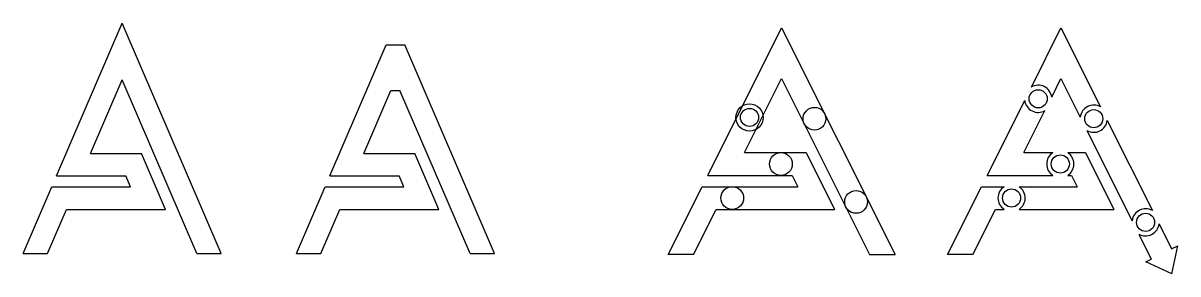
# Model space of a CAD drawing. Header units: inches. Extents: x 12.3 to 63.3, y 6.4 to 17.5.
import ezdxf

# ---------------------------------------------------------------- set-up
doc = ezdxf.new("R2010")
doc.units = ezdxf.units.IN
doc.header["$MEASUREMENT"] = 0

msp = doc.modelspace()

# ---------------------------------------------------------------- linework, layer by layer
for p, q in [((13.799, 10.713), (16.693, 17.452)), ((21.059, 7.287), (16.693, 17.452)), ((42.53, 10.737), (45.783, 17.242)), ((45.783, 17.242), (50.783, 7.242)), ((56.799, 14.633), (58.103, 17.242)), ((58.103, 17.242), (59.847, 13.754)), ((25.856, 10.713), (28.337, 16.49)), ((28.337, 16.49), (29.163, 16.49)), ((33.116, 7.287), (29.163, 16.49)), ((15.299, 11.701), (16.693, 14.947)), ((19.983, 7.287), (16.693, 14.947)), ((44.148, 11.737), (45.783, 15.006)), ((45.783, 15.006), (49.665, 7.242)), ((57.693, 14.186), (58.103, 15.006)), ((58.103, 15.006), (58.953, 13.307)), ((27.356, 11.701), (28.552, 14.486)), ((28.552, 14.486), (28.948, 14.486)), ((32.04, 7.287), (28.948, 14.486)), ((54.85, 10.737), (56.502, 14.04)), ((56.468, 11.737), (57.396, 13.593)), ((60.144, 13.161), (62.133, 9.184)), ((59.25, 12.714), (61.238, 8.737)), ((44.148, 11.737), (46.859, 11.737)), ((46.859, 11.737), (48.109, 9.237)), ((56.468, 11.737), (57.741, 11.737)), ((58.404, 11.737), (59.179, 11.737)), ((59.179, 11.737), (60.429, 9.237)), ((15.299, 11.701), (17.543, 11.701)), ((18.602, 9.237), (17.543, 11.701)), ((27.356, 11.701), (29.6, 11.701)), ((30.659, 9.237), (29.6, 11.701)), ((13.799, 10.713), (16.861, 10.713)), ((17.07, 10.225), (16.861, 10.713)), ((25.856, 10.713), (28.918, 10.713)), ((29.127, 10.225), (28.918, 10.713)), ((42.53, 10.737), (46.241, 10.737)), ((46.241, 10.737), (46.491, 10.237)), ((54.85, 10.737), (57.741, 10.737)), ((58.404, 10.737), (58.561, 10.737)), ((58.561, 10.737), (58.811, 10.237)), ((12.327, 7.287), (13.589, 10.225)), ((13.589, 10.225), (17.07, 10.225)), ((24.384, 7.287), (25.646, 10.225)), ((25.646, 10.225), (29.127, 10.225)), ((40.783, 7.242), (42.28, 10.237)), ((42.28, 10.237), (46.491, 10.237)), ((53.103, 7.242), (54.6, 10.237)), ((54.6, 10.237), (55.592, 10.237)), ((56.256, 10.237), (58.811, 10.237)), ((13.403, 7.287), (14.24, 9.237)), ((14.24, 9.237), (18.602, 9.237)), ((25.46, 7.287), (26.297, 9.237)), ((26.297, 9.237), (30.659, 9.237)), ((41.901, 7.242), (42.898, 9.237)), ((42.898, 9.237), (48.109, 9.237)), ((54.221, 7.242), (55.218, 9.237)), ((55.218, 9.237), (55.592, 9.237)), ((56.256, 9.237), (60.429, 9.237)), ((62.429, 8.591), (62.98, 7.489)), ((61.535, 8.143), (62.086, 7.042)), ((12.327, 7.287), (13.403, 7.287)), ((19.983, 7.287), (21.059, 7.287)), ((24.384, 7.287), (25.46, 7.287)), ((32.04, 7.287), (33.116, 7.287)), ((40.783, 7.242), (40.783, 7.242)), ((41.901, 7.242), (40.783, 7.242)), ((49.665, 7.242), (50.783, 7.242)), ((53.103, 7.242), (53.103, 7.242)), ((54.221, 7.242), (53.103, 7.242)), ((62.98, 7.489), (63.26, 7.629)), ((62.993, 6.39), (63.26, 7.629)), ((61.842, 6.92), (62.086, 7.042)), ((62.993, 6.39), (61.842, 6.92))]:
    msp.add_line(p, q)
for centre, radius in [((57.098, 14.113), 0.4), ((44.367, 13.292), 0.6), ((44.367, 13.292), 0.4), ((47.229, 13.234), 0.5), ((59.549, 13.234), 0.4), ((45.752, 11.237), 0.5), ((58.072, 11.237), 0.4), ((43.604, 9.737), 0.5), ((49.063, 9.564), 0.5), ((55.924, 9.737), 0.4), ((61.834, 8.664), 0.4)]:
    msp.add_circle(centre, radius)
for centre, start, end in [((57.098, 14.113), 6.9923, 119.8776), ((57.098, 14.113), 186.9923, 299.8776), ((59.549, 13.234), 60.1224, 173.0077), ((59.549, 13.234), 240.1224, 353.0077), ((58.072, 11.237), 123.5573, 236.4427), ((58.072, 11.237), 303.5573, 56.4427), ((55.924, 9.737), 123.5573, 236.4427), ((55.924, 9.737), 303.5573, 56.4427), ((61.834, 8.664), 60.1224, 173.0077), ((61.834, 8.664), 240.1224, 353.0077)]:
    msp.add_arc(centre, 0.6, start, end)

doc.saveas('drawing.dxf')
